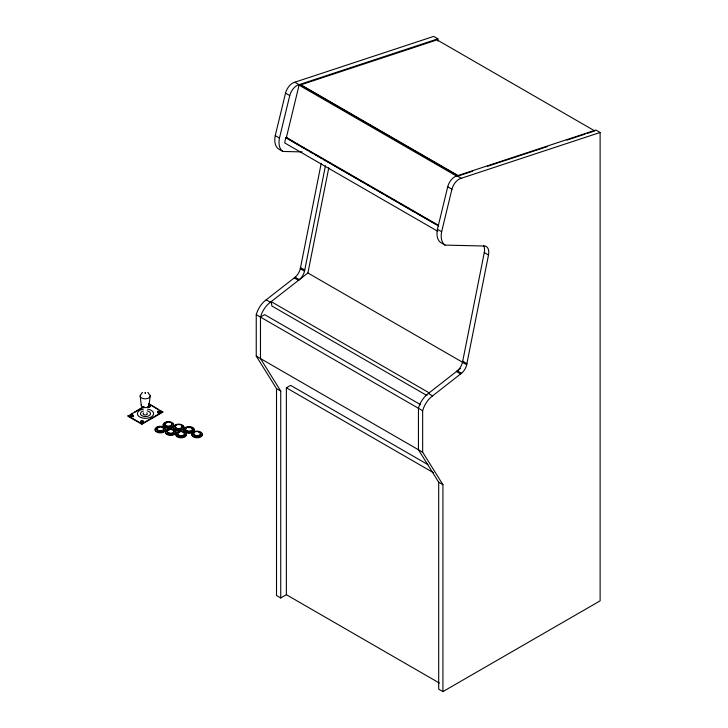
<?xml version="1.0" encoding="UTF-8"?>
<svg xmlns="http://www.w3.org/2000/svg" width="728" height="728" viewBox="0 0 728 728"><rect width="100%" height="100%" fill="white"/><g stroke="black" fill="none" stroke-linecap="round" stroke-linejoin="round"><path stroke-width="1.09" d="M149.076 405.387L150.177 395.914M438.383 225.252L286.304 137.456L285.649 137.665L284.739 142.952L437.792 231.322M286.304 137.456L295.058 142.988M304.75 270.033L304.313 271.963A10.119 5.842 -60 0 1 299.972 279.097L298.489 280.335L294.267 277.887L295.75 276.658A10.119 5.842 -60 0 0 300.091 269.524L300.528 267.595L304.75 270.033L325.434 165.811M442.924 691.6L600.118 600.846L600.118 132.478L595.895 130.039L457.038 175.839A10.574 6.106 -60 0 0 447.72 186.796L437.428 229.265A20.175 11.648 -60 0 0 440.849 242.642L445.072 245.09L482.546 245.991A12.676 7.316 -60 0 1 488.506 255.009L466.502 365.602A10.119 5.842 -60 0 1 462.162 372.736L432.587 395.886A17.381 10.037 -60 0 0 422.659 410.719L422.659 452.188L442.924 484.684L442.924 691.6L438.693 689.161L438.693 482.245L418.436 449.749L418.436 408.281A17.381 10.037 -60 0 1 428.364 393.448L460.496 368.368M321.212 163.363L300.309 268.687L304.531 271.125M307.798 273.555L328.783 167.795M483.447 245.454A12.676 7.316 -60 0 1 484.275 252.571L462.498 362.326L466.721 364.764M302.193 151.915L282.883 151.451L278.66 149.013A20.175 11.648 -60 0 1 275.239 135.626L285.531 93.157A10.574 6.106 -60 0 1 294.849 82.2L433.706 36.4L437.938 38.839L437.938 41.114M282.883 151.451A20.175 11.648 -60 0 1 279.461 138.065L289.753 95.596A10.574 6.106 -60 0 1 299.081 84.639L437.938 38.839M286.268 137.983L299.081 85.149L300.418 84.876L458.376 176.076M445.072 245.09A20.175 11.648 -60 0 1 441.65 231.704L451.942 189.234A10.574 6.106 -60 0 1 461.261 178.278L600.118 132.478M276.513 388.606L276.513 595.522L280.735 597.961L280.735 391.045L276.513 388.606L256.247 356.11L256.247 314.642A17.381 10.037 -60 0 1 266.175 299.809L295.122 277.222L299.344 279.661M280.735 391.045L260.469 358.549L260.469 317.08A17.381 10.037 -60 0 1 270.406 302.247L307.908 272.982L462.926 362.48M141.678 393.111L142.597 392.465M260.469 317.08L264.637 314.642L420.629 404.713M148.831 403.585L162.808 412.157L141.851 424.26L127.882 416.189L144.071 406.333M130.74 414.541L132.642 413.44M134.543 412.339L143.116 407.389M127.882 415.679L141.851 423.741L162.808 411.648M439.421 683.073L286.368 594.712L286.368 387.796L290.599 385.358L427.955 464.655M280.735 597.961L286.632 594.558M144.899 392.747C145.118 394.44 145.709 391.619 145.454 393.311M472.554 171.253L458.613 175.858L300.901 84.803L437.082 39.885L594.794 130.94L587.287 133.415M487.56 166.303L547.611 146.501M566.912 140.131L585.139 134.116M294.849 82.2L299.081 84.639M457.038 175.839L461.261 178.278M299.081 85.149L457.038 176.34M285.531 93.157L289.753 95.596M447.72 186.796L451.942 189.234M297.024 144.126L298.99 145.254M300.946 146.392L303.894 148.093M305.851 149.222L307.817 150.359M309.782 151.488L312.721 153.189M314.687 154.318L321.549 158.285M323.514 159.423L330.385 163.381M332.341 164.519L351.97 175.848M353.926 176.977L365.702 183.774M367.667 184.912L369.624 186.04M371.589 187.178L374.529 188.871M376.494 190.008L383.365 193.976M385.321 195.104L388.27 196.806M390.226 197.934L392.192 199.072M394.157 200.2L397.097 201.902M399.062 203.039L405.933 206.998M407.889 208.135L414.76 212.094M416.716 213.231L436.345 224.561M285.649 137.665L438.711 226.026M484.275 252.571L488.506 255.009M275.239 135.626L279.461 138.065M437.428 229.265L441.65 231.704M466.939 363.672L462.717 361.234L462.271 363.163A10.119 5.842 -60 0 1 457.93 370.297L456.447 371.526L460.678 373.964M457.302 370.861L461.534 373.3M429.138 392.838L271.18 301.638L271.917 306.024L426.926 395.522M266.175 299.809L270.406 302.247M428.364 393.448L432.587 395.886M256.247 314.642L422.659 410.719M256.247 356.11L422.659 452.188M286.368 387.796L433.542 472.763M438.693 482.245L442.924 484.684M148.831 404.095L158.149 409.473M160.014 410.546L162.808 412.157M147.757 392.465L148.676 393.111M140.167 395.914L141.268 405.387M159.76 412.876A1.119 0.646 0 0 1 157.967 412.721L157.967 412.212A1.092 0.628 0 0 1 157.776 411.229A1.092 0.628 0 0 1 159.477 411.338L159.477 411.848A1.119 0.646 0 0 1 160.069 412.321M148.922 405.296A1.092 0.628 0 0 1 149.413 405.541L149.413 406.051A1.119 0.646 0 0 1 149.804 407.007A1.119 0.646 0 0 1 148.112 407.089M141.823 422.577A1.119 0.646 0 0 1 141.332 422.295L141.332 421.785A1.092 0.628 0 0 1 141.141 420.802A1.092 0.628 0 0 1 142.843 420.911L142.843 421.421A1.119 0.646 0 0 1 143.452 422.003A1.119 0.646 0 0 1 142.843 422.577M141.851 423.741L141.851 424.26M131.75 416.78A1.119 0.646 0 0 1 131.258 416.507L131.258 415.988A1.092 0.628 0 0 1 131.067 415.006A1.092 0.628 0 0 1 132.769 415.115L132.769 415.633A1.119 0.646 0 0 1 133.379 416.207A1.119 0.646 0 0 1 132.769 416.78M192.729 428.091A5.242 3.021 0 0 1 192.729 432.368A5.242 3.021 0 0 1 185.312 432.368A5.242 3.021 0 0 1 185.312 428.091M190.8 427.855A3.549 2.047 0 0 1 191.928 430.803A3.549 2.047 0 0 1 186.741 431.204A3.549 2.047 0 0 1 186.514 428.182M188.097 427.645A3.549 2.047 0 0 1 189.944 427.645M172.909 423.769A5.242 3.021 0 0 1 169.06 428.282A5.242 3.021 0 0 1 163.318 424.506M165.757 422.668A5.242 3.021 0 0 1 167.021 422.367M169.733 422.367A5.242 3.021 0 0 1 170.998 422.668M171.453 423.66A3.549 2.047 0 0 1 170.152 426.462A3.549 2.047 0 0 1 165.302 425.707A3.549 2.047 0 0 1 166.603 422.904M166.603 427.063A3.549 2.047 0 0 1 165.866 426.735M164.828 425.289A3.549 2.047 0 0 1 164.947 424.752M164.018 427.755A5.242 3.021 0 0 1 161.671 432.814A5.242 3.021 0 0 1 155.255 429.111M156.611 427.755A5.242 3.021 0 0 1 157.694 427.281M158.959 426.972A5.242 3.021 0 0 1 161.671 426.972M162.089 427.518A3.549 2.047 0 0 1 163.536 430.157A3.549 2.047 0 0 1 159.104 431.222A3.549 2.047 0 0 1 156.884 428.765M157.239 428.273A3.549 2.047 0 0 1 159.396 427.318M174.383 430.221A5.242 3.021 0 0 1 174.383 434.498A5.242 3.021 0 0 1 166.976 434.498A5.242 3.021 0 0 1 166.976 430.221M172.454 434.134A3.549 2.047 0 0 1 171.599 434.343M169.761 434.343A3.549 2.047 0 0 1 168.896 434.134M173.191 430.312A3.549 2.047 0 0 1 172.709 433.442A3.549 2.047 0 0 1 167.458 432.623A3.549 2.047 0 0 1 169.761 429.775M171.599 429.775A3.549 2.047 0 0 1 172.454 429.984M186.159 434.034A5.242 3.021 0 0 1 180.417 437.819A5.242 3.021 0 0 1 176.558 433.306M182.874 432.441A3.549 2.047 0 0 1 184.175 435.244A3.549 2.047 0 0 1 179.325 435.99A3.549 2.047 0 0 1 178.023 433.187M178.588 432.769A3.549 2.047 0 0 1 179.325 432.441M183.611 436.263A3.549 2.047 0 0 1 182.874 436.591M179.325 436.591A3.549 2.047 0 0 1 178.588 436.263M178.023 435.844A3.549 2.047 0 0 1 177.668 435.344M184.53 434.288A3.549 2.047 0 0 1 184.648 434.816M182.382 425.616A5.242 3.021 0 0 1 182.692 429.702A5.242 3.021 0 0 1 175.676 430.239A5.242 3.021 0 0 1 174.138 426.244M174.975 425.616A5.242 3.021 0 0 1 176.058 425.143M179.598 429.738A3.549 2.047 0 0 1 177.759 429.738M181.754 426.135A3.549 2.047 0 0 1 178.679 429.211A3.549 2.047 0 0 1 175.603 426.135M202.12 433.988A5.242 3.021 0 0 1 196.378 437.774A5.242 3.021 0 0 1 192.529 433.26M198.835 432.396A3.549 2.047 0 0 1 200.136 435.198A3.549 2.047 0 0 1 195.286 435.945A3.549 2.047 0 0 1 193.985 433.142M199.572 436.218A3.549 2.047 0 0 1 198.835 436.545M200.491 434.243A3.549 2.047 0 0 1 200.609 434.771M147.147 410.901A5.06 2.921 0 0 1 149.686 415.297A5.06 2.921 0 0 1 141.678 415.57A5.06 2.921 0 0 1 143.279 411.029M131.258 416.507A1.092 0.628 0 0 1 131.067 415.524A1.092 0.628 0 0 1 132.769 415.633M148.922 405.805A1.092 0.628 0 0 1 149.413 406.051M157.967 412.721A1.092 0.628 0 0 1 157.776 411.739A1.092 0.628 0 0 1 159.477 411.848M141.332 422.295A1.092 0.628 0 0 1 141.141 421.312A1.092 0.628 0 0 1 142.843 421.421M149.413 405.541A1.119 0.646 0 0 1 149.804 406.497A1.119 0.646 0 0 1 148.112 406.57M147.648 409.136A8.126 4.696 0 0 1 152.125 416.371A8.126 4.696 0 0 1 138.811 416.325A8.126 4.696 0 0 1 143.443 409.118M159.477 411.338A1.119 0.646 0 0 1 159.76 412.366A1.119 0.646 0 0 1 157.967 412.212M142.843 420.911A1.119 0.646 0 0 1 143.125 421.949A1.119 0.646 0 0 1 141.332 421.785M132.769 415.115A1.119 0.646 0 0 1 133.051 416.152A1.119 0.646 0 0 1 131.258 415.988M148.712 393.866A5.005 2.894 0 0 1 148.712 397.961A5.005 2.894 0 0 1 141.632 397.961A5.005 2.894 0 0 1 141.632 393.866M148.949 404.804A3.904 2.257 0 0 1 145.172 407.644A3.904 2.257 0 0 1 141.405 404.804M146.71 412.876A2.111 1.219 0 0 1 146.71 414.596A2.111 1.219 0 0 1 143.725 414.596A2.111 1.219 0 0 1 143.725 412.876M185.312 431.768A5.242 3.021 0 0 0 194.085 430.412A5.242 3.021 0 0 0 187.669 426.708A5.242 3.021 0 0 0 185.312 431.768M187.242 430.785A3.549 2.047 0 0 0 192.574 429.01A3.549 2.047 0 0 0 187.242 427.236A3.549 2.047 0 0 0 187.242 430.785M164.674 426.817A5.242 3.021 0 0 0 173.437 425.461A5.242 3.021 0 0 0 167.021 421.758A5.242 3.021 0 0 0 164.674 426.817M166.603 425.834A3.549 2.047 0 0 0 171.926 424.06A3.549 2.047 0 0 0 166.603 422.286A3.549 2.047 0 0 0 166.603 425.834M157.694 431.913A5.242 3.021 0 0 0 165.556 429.293A5.242 3.021 0 0 0 157.694 426.672A5.242 3.021 0 0 0 157.694 431.913M158.54 430.448A3.549 2.047 0 0 0 163.864 428.674A3.549 2.047 0 0 0 158.54 426.899A3.549 2.047 0 0 0 158.54 430.448M166.976 433.897A5.242 3.021 0 0 0 175.739 432.541A5.242 3.021 0 0 0 169.324 428.838A5.242 3.021 0 0 0 166.976 433.897M168.896 432.914A3.549 2.047 0 0 0 174.229 431.14A3.549 2.047 0 0 0 168.896 429.365A3.549 2.047 0 0 0 168.896 432.914M177.395 436.354A5.242 3.021 0 0 0 186.159 434.998A5.242 3.021 0 0 0 179.743 431.295A5.242 3.021 0 0 0 177.395 436.354M179.325 435.371A3.549 2.047 0 0 0 184.648 433.597A3.549 2.047 0 0 0 179.325 431.813A3.549 2.047 0 0 0 179.325 435.371M174.975 429.293A5.242 3.021 0 0 0 183.738 427.937A5.242 3.021 0 0 0 177.323 424.233A5.242 3.021 0 0 0 174.975 429.293M176.167 427.982A3.549 2.047 0 0 0 182.109 427.063A3.549 2.047 0 0 0 177.759 424.551A3.549 2.047 0 0 0 176.167 427.982M193.357 436.309A5.242 3.021 0 0 0 202.12 434.953A5.242 3.021 0 0 0 195.705 431.249A5.242 3.021 0 0 0 193.357 436.309M195.286 435.326A3.549 2.047 0 0 0 200.609 433.551A3.549 2.047 0 0 0 195.286 431.768A3.549 2.047 0 0 0 195.286 435.326"/></g></svg>
